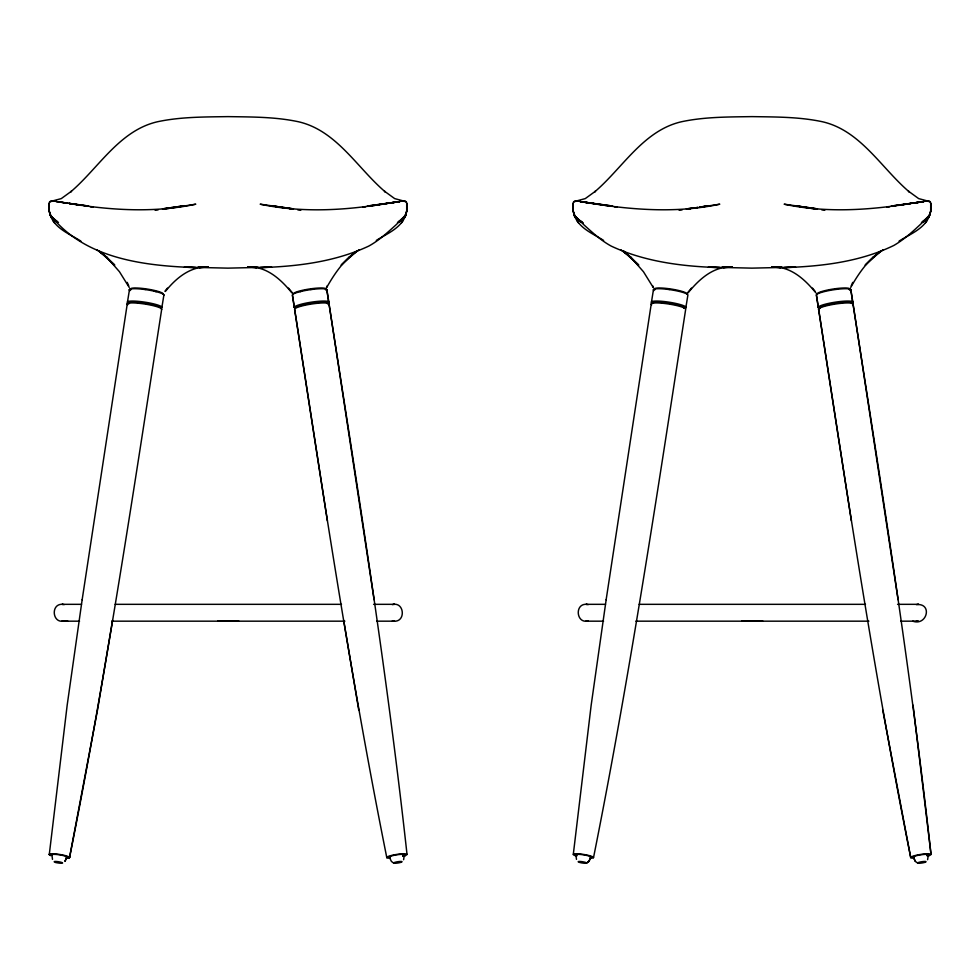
<?xml version="1.0" encoding="UTF-8"?>
<svg xmlns="http://www.w3.org/2000/svg" width="980" height="980" viewBox="0 0 980 980"><rect width="100%" height="100%" fill="white"/><g stroke="black" fill="none" stroke-linecap="round" stroke-linejoin="round"><path stroke-width="1.47" d="M49.539 201.745L54.243 200.912L50.556 201.108L49.233 202.897L49.245 211.313L51.095 216.984L49.245 211.313M573.533 201.745L578.237 200.912L574.562 201.108L573.226 202.897L573.239 211.313L575.089 216.984L573.239 211.313M406.7 211.313L404.863 216.984L406.7 211.313L406.712 202.897L405.389 201.108L401.702 200.912L406.418 201.745M930.694 211.313L928.856 216.984L930.694 211.313L930.706 202.897L929.383 201.108L925.696 200.912L930.412 201.745M49.306 854.291L67.179 705.171L82.149 599.772M573.312 854.291L591.173 705.171L606.154 599.772M49.061 204.685L49.27 203.068C48.363 209.451 49.098 217.033 55.492 220.39L50.666 215.808L56.963 221.982M573.055 204.685L573.263 203.068C572.357 209.451 573.092 217.033 579.499 220.39C565.203 207.233 582.451 223.293 584.19 225.106C592.692 232.726 601.157 240.639 611.263 246.127C645.024 261.893 682.803 266.523 719.712 267.614L708.356 267.124L751.966 268.14L795.589 267.124L784.233 267.614C821.571 266.425 859.987 261.917 893.932 245.404C906.353 238.189 916.619 227.911 927.043 218.173C931.723 213.175 926.59 219.091 924.446 220.39C930.841 217.046 931.576 209.451 930.669 203.068L930.89 204.685M404.36 854.719L403.601 859.705M928.354 854.719L927.607 859.705M82.149 599.772L127.278 303.788A17.469 2.646 8.8 0 0 127.657 304.78A17.469 2.634 8.8 0 1 143.141 303.788A17.469 2.634 8.8 0 1 161.651 309.509C133.329 492.609 105.889 675.931 69.519 857.659L97.473 710.218L112.578 620.254M606.142 599.772L651.271 303.788M129.483 289.578L127.486 301.95A17.469 2.646 8.8 0 0 127.939 302.943A17.469 2.634 8.8 0 1 143.435 301.95A17.469 2.634 8.8 0 1 161.933 307.671M653.476 289.578L651.48 301.95A17.469 2.646 8.8 0 0 651.933 302.943A17.469 2.634 8.8 0 1 670.43 302.404A17.469 2.634 8.8 0 1 684.31 308.32M685.841 307.671L687.85 295.299A17.469 2.634 8.8 0 0 669.365 289.578A17.469 2.634 8.8 0 0 653.942 290.57M593.513 857.659C629.87 675.931 657.384 492.622 685.645 309.509A17.469 2.634 8.8 0 0 667.147 303.788A17.469 2.634 8.8 0 0 651.737 304.78M405.463 215.808L405.977 214.534L400.452 220.39C414.736 207.233 397.5 223.293 395.749 225.106C387.247 232.726 378.782 240.639 368.688 246.127C334.915 261.893 297.148 266.523 260.239 267.614L271.595 267.124L227.972 268.14L184.363 267.124L195.706 267.614C143.864 265.837 84.06 258.793 50.078 214.583L50.495 215.808M929.457 215.808L929.971 214.534L922.976 221.982M851.24 285.805L852.71 282.387M405.414 215.87C400.661 228.475 386.818 233.706 376.308 240.431M929.408 215.87C924.434 228.928 909.906 234.134 899.052 241.129M326.45 287.569L327.247 285.805M66.419 858.272L64.913 861.408L66.873 857.231M590.413 858.272L588.907 861.408L586.64 863.062A4.288 0.649 8.8 0 1 579.891 862.51A4.288 0.649 8.8 0 1 580.613 861.494A4.288 0.649 8.8 0 1 586.579 863.062L588.858 861.408L590.866 857.218M326.707 287.459C334.596 273.493 343.919 259.933 357.32 250.709M850.714 287.459C858.59 273.493 867.913 259.933 881.314 250.709M401.175 223.207L402.682 221.137M925.169 223.207L926.676 221.137M165.02 291.109L167.47 288.12M691.464 288.12L687.715 292.628M165.351 291.477C175.873 278.271 190.255 266.156 208.189 267.026M688.083 292.861C699.083 279.325 713.44 266.033 732.183 267.026M400.281 220.88C406.504 217.095 407.754 209.72 406.676 203.068L406.884 204.685M398.983 221.982L404.52 216.654L398.725 221.492M349.309 257.091L341.187 265.115L357.296 250.745M873.303 257.091L865.181 265.115L881.289 250.745M924.275 220.88L928.513 216.654L922.719 221.492M401.923 219.263L403.05 218.173M349.039 257.336L359.109 249.765M873.033 257.336L883.115 249.765M397.451 222.411L399.24 221.26M921.445 222.411L923.234 221.26M402.817 856.348L405.279 855.589L403.135 855.687M54.427 200.839L56.338 200.68L52.332 201.01L61.275 198.609L71.528 191.174L70.633 191.921C98.625 168.119 119.242 130.597 157.327 121.79C180.504 116.804 204.379 116.988 227.972 116.62C251.566 116.988 275.441 116.804 298.618 121.79C336.704 130.597 357.333 168.119 385.312 191.921L384.417 191.174L394.683 198.609L403.625 201.01L399.607 200.68L401.518 200.839M578.433 200.839L580.332 200.68L576.326 201.01L585.268 198.609L595.522 191.174L594.627 191.921C622.619 168.119 643.235 130.597 681.321 121.79C704.498 116.804 728.373 116.988 751.966 116.62C775.56 116.988 799.435 116.804 822.612 121.79C860.697 130.597 881.326 168.119 909.305 191.921L908.423 191.174L918.677 198.609L927.619 201.01L923.601 200.68L925.512 200.839M699.181 207.344L719.773 204.195C673.493 214.069 626.183 209.401 579.976 201.513L612.733 206.082L580.074 201.635L593.059 203.399L585.685 202.346M163.893 209.169L195.78 204.195C153.897 213.052 111.108 210.296 69.163 203.448L81.291 205.396M687.886 209.169L690.716 208.703M693.546 208.25L697.797 207.564M394.254 202.346L386.88 203.399L399.865 201.635L367.218 206.082L399.963 201.513L368.627 206.339M816.058 209.169L795.074 205.714L817.467 208.887L784.159 204.195C826.042 213.077 868.844 210.271 910.775 203.448L898.648 205.396M912.27 203.24L923.956 201.513L891.212 206.082L910.775 203.448M892.621 206.339L895.634 205.861M912.037 203.276L923.858 201.635L910.873 203.399L918.26 202.346M362.723 207.246L365.65 206.792M886.716 207.246L889.644 206.792M64.202 620.879C52.16 624.248 50.348 603.239 62.757 604.329L81.512 604.329M392.355 604.623C404.409 601.255 406.21 622.263 393.801 621.173L376.688 621.173M588.208 620.879C576.154 624.248 574.341 603.239 586.751 604.329L605.505 604.329M916.349 604.623C932.776 602.798 927.178 626.355 912.735 621.173M386.782 203.448C344.874 210.504 302.024 212.966 260.166 204.195L293.473 208.887L271.08 205.678L286.393 208.25M155.171 210.296L158.086 209.928M679.164 210.296L682.08 209.928M208.066 267.013L199.357 267.552L207.907 267.05M732.06 267.013L723.35 267.552L731.901 267.05M204.685 267.05L198.021 267.173L204.881 267.05M728.679 267.05L722.015 267.173L728.875 267.05M927.129 855.687L929.273 855.589M393.801 604.329L394.475 604.329L373.576 604.329M917.795 604.329L918.468 604.329L897.57 604.329M586.751 621.173L586.077 621.173L603.57 621.173M115.162 604.329L341.493 604.329M639.156 604.329L865.487 604.329M67.828 621.173L62.083 621.173L79.564 621.173M217.67 621.173L238.9 621.173M741.664 621.173L762.893 621.173M111.892 621.173L344.887 621.173M635.885 621.173L868.88 621.173M900.681 621.173L918.468 621.173L916.349 620.879M586.751 604.329L586.077 604.329L588.208 604.623M62.757 604.329L62.083 604.329L64.202 604.623M393.801 621.173L394.475 621.173L392.355 620.879M774.849 267.05L781.918 267.173L775.058 267.05M250.856 267.05L257.924 267.173M774.96 267.05L780.595 267.344L775.266 267.05M250.966 267.05L256.601 267.344L251.272 267.05M772.044 267.05L780.595 267.552L771.885 267.013M248.038 267.05L256.601 267.552L247.891 267.013M771.762 267.026C790.492 266.033 804.85 279.325 815.862 292.861M247.769 267.026C266.499 266.033 280.856 279.325 291.868 292.861M821.853 209.928L824.768 210.296M297.859 209.928L300.774 210.296M67.914 203.276L55.983 201.513L88.739 206.082L69.163 203.448M614.288 206.792L617.229 207.246M90.295 206.792L93.235 207.246M61.691 202.297L67.669 203.24M611.312 206.339L593.17 203.472M84.305 205.861L87.318 206.339M289.223 208.703L292.065 209.169M603.631 240.431C593.121 233.718 579.29 228.45 574.525 215.87M80.899 241.129C70.033 234.147 55.517 228.904 50.531 215.87M622.913 250.623L625.326 252.007M582.488 222.411L580.711 221.26L583.223 222.901M56.705 221.26L58.494 222.411M581.214 221.492L576.387 217.732L574.072 214.583L574.488 215.808M57.22 221.492L51.425 216.654L55.676 220.88M913.826 858.272L915.345 861.408L917.672 863.062M393.617 863.062L391.4 861.408L389.391 857.218M620.83 249.765L630.899 257.336L638.752 265.115L622.619 250.709L630.899 257.336M96.836 249.765L106.906 257.336L114.758 265.115L98.625 250.709L106.906 257.336M578.016 219.263L575.419 216.654L580.956 221.982M576.889 218.173L579.67 220.88M630.63 257.091L643.456 271.73L653.231 287.459M106.636 257.091L119.462 271.73L129.238 287.459M292.224 292.628L288.488 288.12M812.481 288.12L814.919 291.109M577.269 221.137L578.764 223.207M53.275 221.137L54.77 223.207M913.385 857.218L915.394 861.408M576.485 859.35L575.836 854.719M52.491 859.35L51.903 854.719M652.692 285.805L653.489 287.569M127.241 282.387L128.699 285.805M882.76 710.218L910.739 857.659C874.356 675.931 846.928 492.609 818.606 309.509A17.469 2.634 -8.8 0 1 837.116 303.788A17.469 2.634 -8.8 0 1 852.514 304.78M294.613 309.509C322.885 492.622 350.35 675.943 386.806 857.659M343.686 620.254L358.766 710.218M850.775 289.578L852.686 301.95A17.469 2.646 -8.8 0 1 852.318 302.943A17.469 2.634 -8.8 0 0 833.821 302.404A17.469 2.634 -8.8 0 0 819.942 308.32A17.469 2.646 -8.8 0 1 818.851 306.679M852.967 303.788C881.437 486.925 910.751 670.014 931 854.291L913.054 705.171M818.325 307.671L816.401 295.299A17.469 2.646 -8.8 0 1 816.94 294.306M326.781 289.578L328.692 301.95A17.469 2.646 -8.8 0 1 328.325 302.943A17.469 2.634 -8.8 0 0 312.828 301.95A17.469 2.634 -8.8 0 0 294.331 307.671L292.408 295.299A17.469 2.646 -8.8 0 1 310.979 289.578A17.469 2.646 -8.8 0 1 326.401 290.582M328.974 303.788C357.443 486.925 386.757 670.014 407.006 854.291M850.848 289.578L852.759 301.95M818.398 307.671L816.487 295.299A17.469 2.634 -8.8 0 1 834.911 289.578A17.469 2.634 -8.8 0 1 850.309 290.57M851.375 520.809L818.692 309.509A17.469 2.646 -8.8 0 1 819.133 308.516M326.855 289.578L328.766 301.95M329.047 303.788L374.103 599.772M292.493 295.299L294.404 307.671M327.381 520.809L294.698 309.509A17.469 2.646 -8.8 0 1 313.184 303.788A17.469 2.646 -8.8 0 1 328.594 304.792M898.096 599.772L853.053 303.788A17.469 2.646 -8.8 0 1 852.6 304.78M590.156 857.512A7.644 1.151 8.8 0 0 582.769 854.719A7.644 1.151 8.8 0 0 577.122 855.687L574.978 855.589A10.266 1.556 8.8 0 1 577.147 853.788A10.266 1.556 8.8 0 1 591.014 856.104A10.266 1.556 8.8 0 1 590.438 858.174M652.276 303.016A16.587 2.511 8.8 0 1 670.222 303.457A16.587 2.511 8.8 0 1 684.922 308.455M654.922 289.749A16.587 2.511 8.8 0 1 669.573 288.806A16.587 2.511 8.8 0 1 687.115 294.245M667.025 289.125A12.532 1.899 8.8 0 1 669.855 289.468M914.034 857.512A7.644 1.151 -8.8 0 1 921.421 854.719A7.644 1.151 -8.8 0 1 927.08 855.687M819.403 308.443A16.587 2.511 -8.8 0 1 834.103 303.445A16.587 2.511 -8.8 0 1 852.049 303.016M817.124 294.233A16.587 2.511 -8.8 0 1 834.691 288.806A16.587 2.511 -8.8 0 1 849.329 289.749M849.231 288.929A17.469 2.646 -8.8 0 1 850.407 290.57M685.4 306.679A17.469 2.646 8.8 0 1 684.224 308.32M913.752 858.174A10.266 1.556 -8.8 0 1 913.176 856.104A10.266 1.556 -8.8 0 1 927.043 853.788A10.266 1.556 -8.8 0 1 929.224 855.589M52.038 855.16A7.644 1.151 8.8 0 1 60.099 854.928A7.644 1.151 8.8 0 1 66.162 857.512M129.948 290.57A17.469 2.634 8.8 0 1 145.346 289.578A17.469 2.634 8.8 0 1 163.844 295.299L161.847 307.671A17.469 2.646 8.8 0 0 161.406 306.679M128.723 303.959A16.587 2.511 8.8 0 1 143.362 303.016A16.587 2.511 8.8 0 1 160.928 308.443M130.928 289.749A16.587 2.511 8.8 0 1 145.554 288.806A16.587 2.511 8.8 0 1 163.133 294.245M143.031 289.125A12.532 1.899 8.8 0 1 145.861 289.468M154.019 291.06A12.532 1.899 8.8 0 1 156.163 291.673M390.04 857.512A7.644 1.151 -8.8 0 1 392.453 855.687A7.644 1.151 -8.8 0 1 402.131 854.34A7.644 1.151 -8.8 0 1 403.074 855.687M295.764 307.5A16.587 2.511 -8.8 0 1 315.707 302.661A16.587 2.511 -8.8 0 1 327.541 303.947M293.216 294.245A16.587 2.511 -8.8 0 1 310.77 288.806A16.587 2.511 -8.8 0 1 325.421 289.749M300.101 291.673A12.532 1.899 -8.8 0 1 302.232 291.06M310.403 289.468A12.532 1.899 -8.8 0 1 313.233 289.125M129.85 290.57A17.469 2.646 8.8 0 1 131.026 288.929M163.317 294.306A17.469 2.646 8.8 0 1 163.758 295.299M389.758 858.174A10.266 1.556 -8.8 0 1 390.003 855.846A10.266 1.556 -8.8 0 1 404.728 853.788A10.266 1.556 -8.8 0 1 402.78 856.348M69.249 857.071A10.266 1.556 8.8 0 1 66.493 858.174A10.266 1.556 8.8 0 0 67.008 856.104A10.266 1.556 8.8 0 0 53.153 853.788A10.266 1.556 8.8 0 0 50.984 855.589A10.266 1.556 8.8 0 1 50.274 853.911M161.124 308.516A17.469 2.646 8.8 0 1 161.565 309.509M184.865 205.678L162.472 208.887L184.865 205.714M708.859 205.678L699.181 207.221L708.859 205.714M697.797 207.49L686.466 208.887L697.797 207.49M918.873 863.27A4.288 0.649 -8.8 0 0 925.941 861.898A4.288 0.649 -8.8 0 0 920.686 861.898A4.288 0.649 -8.8 0 0 918.873 863.27M55.897 862.51A4.288 0.649 8.8 0 0 62.585 863.062A4.288 0.649 8.8 0 0 56.62 861.494A4.288 0.649 8.8 0 0 55.897 862.51M394.879 863.27A4.288 0.649 -8.8 0 0 401.947 861.898A4.288 0.649 -8.8 0 0 396.692 861.898A4.288 0.649 -8.8 0 0 394.879 863.27"/></g></svg>
